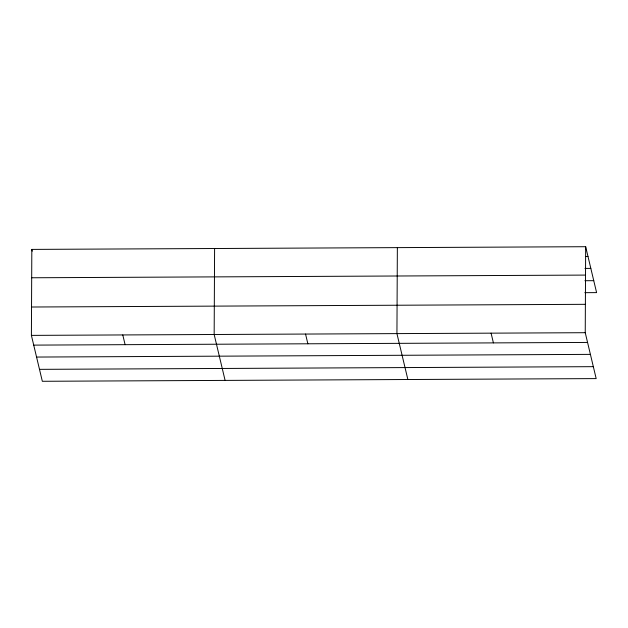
<?xml version="1.0" encoding="UTF-8"?>
<svg xmlns="http://www.w3.org/2000/svg" width="628" height="628" viewBox="0 0 628 628"><rect width="100%" height="100%" fill="white"/><g stroke="black" fill="none" stroke-linecap="round" stroke-linejoin="round"><path stroke-width="0.94" d="M585.665 246.71L585.241 332.699L596.176 378.598L42.335 381.29L31.4 335.383L31.824 249.402L585.665 246.71L596.6 292.617L584.833 292.672M214.595 248.515L214.164 334.496L225.099 380.403M397.359 247.628L396.935 333.609L407.87 379.516M586.026 256.459L587.981 256.452M584.943 268.415L590.83 268.384M31.683 277.772L585.524 275.088M584.927 280.724L593.758 280.677M31.541 307.014L585.382 304.321M31.4 335.383L585.241 332.699M33.716 345.117L587.557 342.433M36.565 357.057L590.399 354.373M39.493 369.35L593.334 366.666M491.088 333.154L493.404 342.888M305.553 334.057L307.869 343.791M122.782 334.944L125.105 344.678M31.824 249.402L32.248 251.169"/></g></svg>
